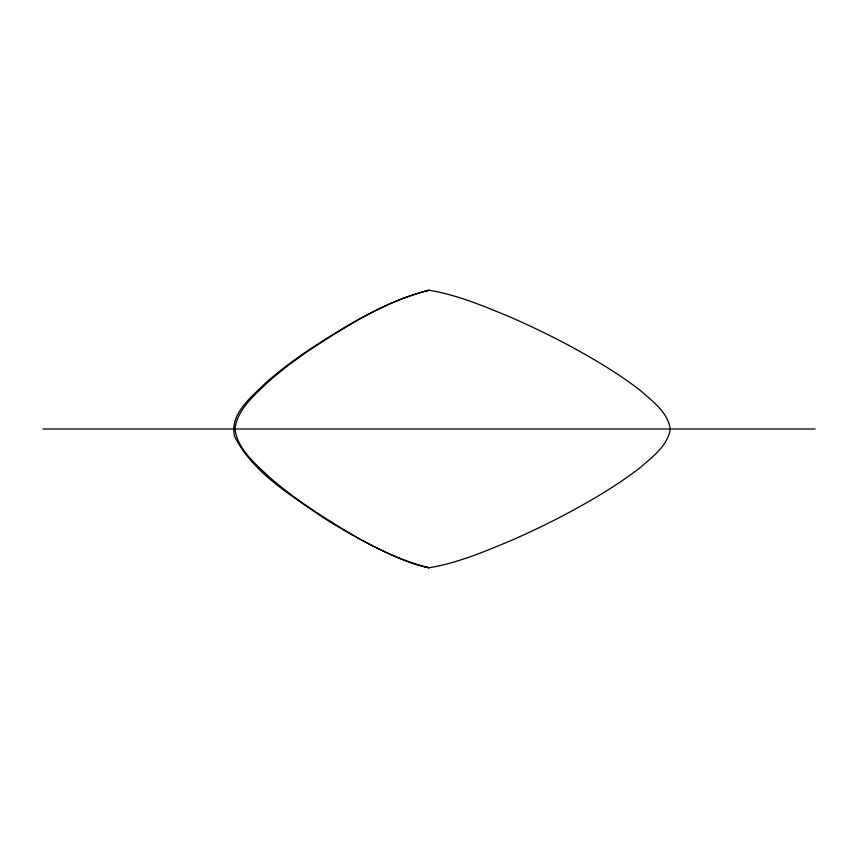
<?xml version="1.0" encoding="UTF-8"?>
<svg xmlns="http://www.w3.org/2000/svg" width="858" height="858" viewBox="0 0 858 858"><rect width="100%" height="100%" fill="white"/><g stroke="black" fill="none" stroke-linecap="round" stroke-linejoin="round"><path stroke-width="1.29" d="M424.924 291.366L429 290.24C457.314 294.873 483.955 306.167 510.296 317.117A816.795 816.795 0 0 1 571.085 346.611C595.216 359.759 618.908 373.863 640.647 390.733C652.584 401.329 667.674 412.14 670.312 429C667.674 445.86 652.584 456.671 640.647 467.267C618.908 484.137 595.216 498.241 571.085 511.389A816.795 816.795 0 0 1 510.296 540.883C483.955 551.833 457.314 563.127 429 567.76C420.924 566.387 413.138 563.727 405.512 560.821C392.224 555.619 379.354 549.42 366.72 542.792C350.997 534.598 335.714 525.568 320.785 516.001C288.91 493.768 252.52 472.168 234.545 436.357C229.322 413.556 251.748 396.9 266.055 382.571C279.901 370.366 294.787 359.384 310.07 349.045C347.211 325.118 385.768 301.051 429 290.24C385.103 301.287 346.128 326.137 308.633 350.75C294.348 360.596 280.448 371.031 267.492 382.571C254.022 395.592 237.441 409.33 234.92 429C237.709 449.463 255.158 463.577 269.294 477.027C282.336 488.438 296.257 498.798 310.564 508.579C347.511 532.625 385.843 556.96 429 567.76L424.989 566.655M42.9 429L815.1 429"/></g></svg>
